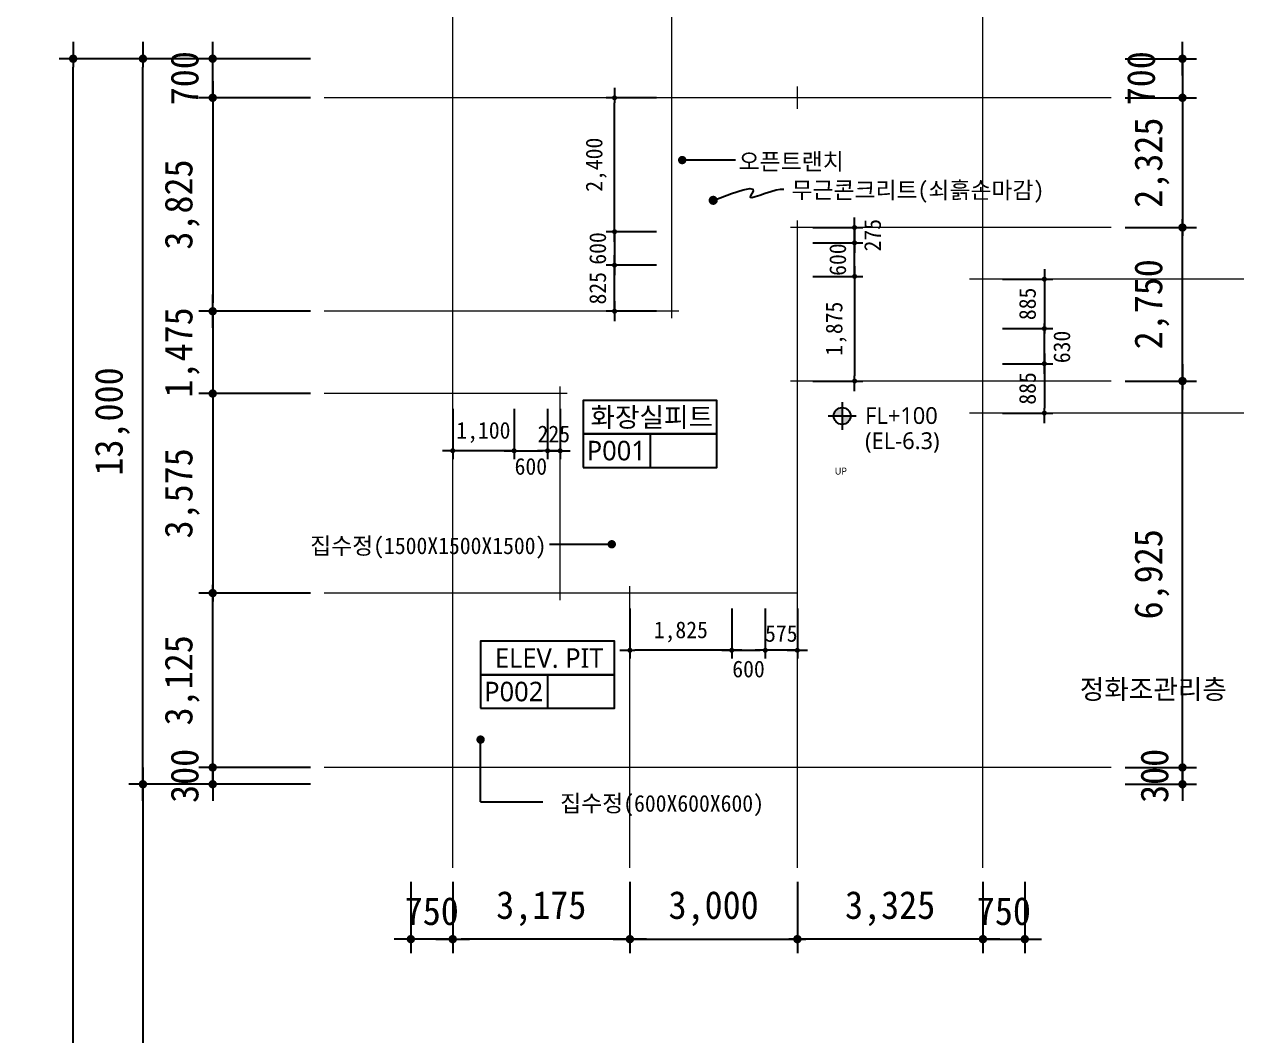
# Model space of a CAD drawing. Header units: inches. Extents: x 3675 to 732988, y -33059 to 70575.
# Drawn here: x 110987 to 132710, y 38781 to 56905 of the extents above; entities that cross this region are included whole.
import ezdxf
from ezdxf.enums import TextEntityAlignment as Align

# ---------------------------------------------------------------- set-up
doc = ezdxf.new("R2010")
doc.units = ezdxf.units.IN
doc.header["$MEASUREMENT"] = 0
doc.linetypes.add('CEN', pattern=[62, 60, -1, 0, -1])
doc.layers.get('0').update_dxf_attribs({"linetype": 'CONTINUOUS'})
for name, color, linetype, lineweight in [('A-AXIS-LINE', 1, 'CEN', 15), ('A-DIMS', 7, 'CONTINUOUS', 25), ('A-MKXS-LEAD', 7, 'CONTINUOUS', 25), ('A-MKXS-TEXT1', 3, 'CONTINUOUS', 25), ('A-MKXX-NAME', 3, 'CONTINUOUS', 25), ('A-MKXX-SYMB', 7, 'CONTINUOUS', 25), ('A-XXXX-SYMB', 7, 'CONTINUOUS', 25), ('A-XXXX-TXT2', 3, 'CONTINUOUS', 25)]:
    doc.layers.add(name, color=color, linetype=linetype, lineweight=lineweight)
doc.styles.add('HY울릉도L', font='H2GTRE.TTF')
doc.styles.add('돋움체', font='')
doc.styles.add('맑은고딕', font='malgun.ttf')
doc.styles.get('돋움체').set_extended_font_data('DotumChe')
doc.dimstyles.new('CDIM', dxfattribs={"dimtxt": 2, "dimasz": 0.6, "dimexe": 1, "dimexo": 1, "dimgap": 1, "dimtad": 1, "dimdec": 0, "dimrnd": 0.5, "dimzin": 0, "dimdsep": 32, "dimlunit": 6, "dimtxsty": 'HY울릉도L', "dimblk1": '_CIDOT', "dimblk2": '_CIDOT', "dimsah": 1, "dimcen": 4.5, "dimclrd": 2, "dimclre": 2, "dimclrt": 7, "dimadec": 0, "dimazin": 0, "dimtfac": 1, "dimtdec": 0, "dimtix": 1, "dimtmove": 2, "dimatfit": 1, "dimldrblk": '_CIDOT', "dimfxl": 1, "dimtolj": 1, "dimtzin": 0, "dimlwd": -1, "dimarcsym": 0})

# ---------------------------------------------------------------- blocks, each defined once
blk = doc.blocks.new('_CIDOT')
at = {"color": 0, "linetype": 'ByBlock'}
blk.add_line((2, 0), (-1, 0), dxfattribs=at)
at = {"color": 0, "linetype": 'ByBlock', "const_width": 0.5}
blk.add_lwpolyline([(-0.25, 0, 1), (0.25, 0, 1)], format="xyb", close=True, dxfattribs=at)
blk = doc.blocks.new('*D138')
at = {"layer": 'A-DIMS', "transparency": 16777216}
for p, q in [((114363, 51913), (114363, 52063)), ((114363, 51763), (114363, 50288)), ((114363, 50138), (114363, 49988))]:
    blk.add_line(p, q, dxfattribs=at)
at = {"layer": 'A-DIMS', "lineweight": -2, "transparency": 16777216}
for p, q in [((116113, 51763), (114113, 51763)), ((116113, 50288), (114113, 50288))]:
    blk.add_line(p, q, dxfattribs=at)
at = {"layer": 'A-DIMS', "transparency": 16777216, "xscale": 150, "yscale": 150, "zscale": 150}
for p, rotation in [((114363, 51763), 270), ((114363, 50288), 90)]:
    blk.add_blockref('_CIDOT', p, dxfattribs=dict(at, rotation=rotation))
at = {"layer": 'A-DIMS', "color": 3, "transparency": 16777216, "insert": (113815, 51025), "char_height": 500, "attachment_point": 5, "rotation": 90, "style": '돋움체'}
blk.add_mtext('\\A1;1,475', dxfattribs=at)
blk = doc.blocks.new('*D139')
at = {"layer": 'A-DIMS', "lineweight": -2, "transparency": 16777216}
for p, q in [((116113, 55588), (114113, 55588)), ((116113, 51763), (114113, 51763))]:
    blk.add_line(p, q, dxfattribs=at)
at = {"layer": 'A-DIMS', "transparency": 16777216}
blk.add_line((114363, 55438), (114363, 51913), dxfattribs=at)
at = {"layer": 'A-DIMS', "transparency": 16777216, "xscale": 150, "yscale": 150, "zscale": 150}
for p, rotation in [((114363, 55588), 90), ((114363, 51763), 270)]:
    blk.add_blockref('_CIDOT', p, dxfattribs=dict(at, rotation=rotation))
at = {"layer": 'A-DIMS', "color": 3, "transparency": 16777216, "insert": (113815, 53675), "char_height": 500, "attachment_point": 5, "rotation": 90, "style": '돋움체'}
blk.add_mtext('\\A1;3,825', dxfattribs=at)
blk = doc.blocks.new('*D140')
at = {"layer": 'A-DIMS', "transparency": 16777216}
for p, q in [((114363, 56438), (114363, 56588)), ((114363, 55588), (114363, 56288)), ((114363, 55438), (114363, 55288))]:
    blk.add_line(p, q, dxfattribs=at)
at = {"layer": 'A-DIMS', "lineweight": -2, "transparency": 16777216}
for p, q in [((116113, 56288), (114113, 56288)), ((116113, 55588), (114113, 55588))]:
    blk.add_line(p, q, dxfattribs=at)
at = {"layer": 'A-DIMS', "transparency": 16777216, "xscale": 150, "yscale": 150, "zscale": 150}
for p, rotation in [((114363, 56288), 270), ((114363, 55588), 90)]:
    blk.add_blockref('_CIDOT', p, dxfattribs=dict(at, rotation=rotation))
at = {"layer": 'A-DIMS', "color": 3, "transparency": 16777216, "insert": (113862, 55938), "char_height": 500, "attachment_point": 5, "rotation": 90, "style": '돋움체'}
blk.add_mtext('\\A1;700', dxfattribs=at)
blk = doc.blocks.new('*D141')
at = {"layer": 'A-DIMS', "lineweight": -2, "transparency": 16777216}
for p, q in [((116113, 50288), (114113, 50288)), ((116113, 46713), (114113, 46713))]:
    blk.add_line(p, q, dxfattribs=at)
at = {"layer": 'A-DIMS', "transparency": 16777216}
blk.add_line((114363, 50138), (114363, 46863), dxfattribs=at)
at = {"layer": 'A-DIMS', "transparency": 16777216, "xscale": 150, "yscale": 150, "zscale": 150}
for p, rotation in [((114363, 50288), 90), ((114363, 46713), 270)]:
    blk.add_blockref('_CIDOT', p, dxfattribs=dict(at, rotation=rotation))
at = {"layer": 'A-DIMS', "color": 3, "transparency": 16777216, "insert": (113815, 48500), "char_height": 500, "attachment_point": 5, "rotation": 90, "style": '돋움체'}
blk.add_mtext('\\A1;3,575', dxfattribs=at)
blk = doc.blocks.new('*D142')
at = {"layer": 'A-DIMS', "transparency": 16777216}
for p, q in [((114363, 43738), (114363, 43888)), ((114363, 43288), (114363, 43588)), ((114363, 43138), (114363, 42988))]:
    blk.add_line(p, q, dxfattribs=at)
at = {"layer": 'A-DIMS', "lineweight": -2, "transparency": 16777216}
for p, q in [((116113, 43588), (114113, 43588)), ((116113, 43288), (114113, 43288))]:
    blk.add_line(p, q, dxfattribs=at)
at = {"layer": 'A-DIMS', "transparency": 16777216, "xscale": 150, "yscale": 150, "zscale": 150}
for p, rotation in [((114363, 43588), 270), ((114363, 43288), 90)]:
    blk.add_blockref('_CIDOT', p, dxfattribs=dict(at, rotation=rotation))
at = {"layer": 'A-DIMS', "color": 3, "transparency": 16777216, "insert": (113862, 43438), "char_height": 500, "attachment_point": 5, "rotation": 90, "style": '돋움체'}
blk.add_mtext('\\A1;300', dxfattribs=at)
blk = doc.blocks.new('*D143')
at = {"layer": 'A-DIMS', "lineweight": -2, "transparency": 16777216}
for p, q in [((116113, 46713), (114113, 46713)), ((116113, 43588), (114113, 43588))]:
    blk.add_line(p, q, dxfattribs=at)
at = {"layer": 'A-DIMS', "transparency": 16777216}
blk.add_line((114363, 43738), (114363, 46563), dxfattribs=at)
at = {"layer": 'A-DIMS', "transparency": 16777216, "xscale": 150, "yscale": 150, "zscale": 150}
for p, rotation in [((114363, 46713), 90), ((114363, 43588), 270)]:
    blk.add_blockref('_CIDOT', p, dxfattribs=dict(at, rotation=rotation))
at = {"layer": 'A-DIMS', "color": 3, "transparency": 16777216, "insert": (113815, 45150), "char_height": 500, "attachment_point": 5, "rotation": 90, "style": '돋움체'}
blk.add_mtext('\\A1;3,125', dxfattribs=at)
blk = doc.blocks.new('*D144')
at = {"layer": 'A-DIMS', "lineweight": -2, "transparency": 16777216}
for p, q in [((118663, 41538), (118663, 40262)), ((121838, 41538), (121838, 40262))]:
    blk.add_line(p, q, dxfattribs=at)
at = {"layer": 'A-DIMS', "transparency": 16777216}
blk.add_line((121688, 40512), (118813, 40512), dxfattribs=at)
at = {"layer": 'A-DIMS', "transparency": 16777216, "xscale": 150, "yscale": 150, "zscale": 150, "rotation": 180}
blk.add_blockref('_CIDOT', (118663, 40512), dxfattribs=at)
at = {"layer": 'A-DIMS', "transparency": 16777216, "xscale": 150, "yscale": 150, "zscale": 150}
blk.add_blockref('_CIDOT', (121838, 40512), dxfattribs=at)
at = {"layer": 'A-DIMS', "color": 3, "transparency": 16777216, "insert": (120250, 41060), "char_height": 500, "attachment_point": 5, "style": '돋움체'}
blk.add_mtext('\\A1;3,175', dxfattribs=at)
blk = doc.blocks.new('*D145')
at = {"layer": 'A-DIMS', "lineweight": -2, "transparency": 16777216}
for p, q in [((124838, 41538), (124838, 40262)), ((128163, 41538), (128163, 40262))]:
    blk.add_line(p, q, dxfattribs=at)
at = {"layer": 'A-DIMS', "transparency": 16777216}
blk.add_line((128013, 40512), (124988, 40512), dxfattribs=at)
at = {"layer": 'A-DIMS', "transparency": 16777216, "xscale": 150, "yscale": 150, "zscale": 150, "rotation": 180}
blk.add_blockref('_CIDOT', (124838, 40512), dxfattribs=at)
at = {"layer": 'A-DIMS', "transparency": 16777216, "xscale": 150, "yscale": 150, "zscale": 150}
blk.add_blockref('_CIDOT', (128163, 40512), dxfattribs=at)
at = {"layer": 'A-DIMS', "color": 3, "transparency": 16777216, "insert": (126500, 41060), "char_height": 500, "attachment_point": 5, "style": '돋움체'}
blk.add_mtext('\\A1;3,325', dxfattribs=at)
blk = doc.blocks.new('*D146')
at = {"layer": 'A-DIMS', "lineweight": -2, "transparency": 16777216}
for p, q in [((128163, 41538), (128163, 40262)), ((128913, 41538), (128913, 40262))]:
    blk.add_line(p, q, dxfattribs=at)
at = {"layer": 'A-DIMS', "transparency": 16777216}
for p, q in [((128013, 40512), (127863, 40512)), ((128163, 40512), (128913, 40512)), ((129063, 40512), (129213, 40512))]:
    blk.add_line(p, q, dxfattribs=at)
at = {"layer": 'A-DIMS', "transparency": 16777216, "xscale": 150, "yscale": 150, "zscale": 150}
blk.add_blockref('_CIDOT', (128163, 40512), dxfattribs=at)
at = {"layer": 'A-DIMS', "transparency": 16777216, "xscale": 150, "yscale": 150, "zscale": 150, "rotation": 180}
blk.add_blockref('_CIDOT', (128913, 40512), dxfattribs=at)
at = {"layer": 'A-DIMS', "color": 3, "transparency": 16777216, "insert": (128538, 41012), "char_height": 500, "attachment_point": 5, "style": '돋움체'}
blk.add_mtext('\\A1;750', dxfattribs=at)
blk = doc.blocks.new('*D147')
at = {"layer": 'A-DIMS', "lineweight": -2, "transparency": 16777216}
for p, q in [((117913, 41538), (117913, 40262)), ((118663, 41538), (118663, 40262))]:
    blk.add_line(p, q, dxfattribs=at)
at = {"layer": 'A-DIMS', "transparency": 16777216}
for p, q in [((117763, 40512), (117613, 40512)), ((118663, 40512), (117913, 40512)), ((118813, 40512), (118963, 40512))]:
    blk.add_line(p, q, dxfattribs=at)
at = {"layer": 'A-DIMS', "transparency": 16777216, "xscale": 150, "yscale": 150, "zscale": 150}
blk.add_blockref('_CIDOT', (117913, 40512), dxfattribs=at)
at = {"layer": 'A-DIMS', "transparency": 16777216, "xscale": 150, "yscale": 150, "zscale": 150, "rotation": 180}
blk.add_blockref('_CIDOT', (118663, 40512), dxfattribs=at)
at = {"layer": 'A-DIMS', "color": 3, "transparency": 16777216, "insert": (118288, 41012), "char_height": 500, "attachment_point": 5, "style": '돋움체'}
blk.add_mtext('\\A1;750', dxfattribs=at)
blk = doc.blocks.new('*D148')
at = {"layer": 'A-DIMS', "lineweight": -2, "transparency": 16777216}
for p, q in [((121838, 41538), (121838, 40262)), ((124838, 41538), (124838, 40262))]:
    blk.add_line(p, q, dxfattribs=at)
at = {"layer": 'A-DIMS', "transparency": 16777216}
blk.add_line((121988, 40512), (124688, 40512), dxfattribs=at)
at = {"layer": 'A-DIMS', "transparency": 16777216, "xscale": 150, "yscale": 150, "zscale": 150, "rotation": 180}
blk.add_blockref('_CIDOT', (121838, 40512), dxfattribs=at)
at = {"layer": 'A-DIMS', "transparency": 16777216, "xscale": 150, "yscale": 150, "zscale": 150}
blk.add_blockref('_CIDOT', (124838, 40512), dxfattribs=at)
at = {"layer": 'A-DIMS', "color": 3, "transparency": 16777216, "insert": (123338, 41060), "char_height": 500, "attachment_point": 5, "style": '돋움체'}
blk.add_mtext('\\A1;3,000', dxfattribs=at)
blk = doc.blocks.new('*D149')
at = {"layer": 'A-DIMS', "lineweight": -2, "transparency": 16777216}
for p, q in [((130713, 55588), (131988, 55588)), ((130713, 53263), (131988, 53263))]:
    blk.add_line(p, q, dxfattribs=at)
at = {"layer": 'A-DIMS', "transparency": 16777216}
blk.add_line((131738, 55438), (131738, 53413), dxfattribs=at)
at = {"layer": 'A-DIMS', "transparency": 16777216, "xscale": 150, "yscale": 150, "zscale": 150}
for p, rotation in [((131738, 55588), 90), ((131738, 53263), 270)]:
    blk.add_blockref('_CIDOT', p, dxfattribs=dict(at, rotation=rotation))
at = {"layer": 'A-DIMS', "color": 3, "transparency": 16777216, "insert": (131190, 54425), "char_height": 500, "attachment_point": 5, "rotation": 90, "style": '돋움체'}
blk.add_mtext('\\A1;2,325', dxfattribs=at)
blk = doc.blocks.new('*D150')
at = {"layer": 'A-DIMS', "transparency": 16777216}
for p, q in [((131738, 56438), (131738, 56588)), ((131738, 56288), (131738, 55588)), ((131738, 55438), (131738, 55288))]:
    blk.add_line(p, q, dxfattribs=at)
at = {"layer": 'A-DIMS', "lineweight": -2, "transparency": 16777216}
for p, q in [((130713, 56288), (131988, 56288)), ((130713, 55588), (131988, 55588))]:
    blk.add_line(p, q, dxfattribs=at)
at = {"layer": 'A-DIMS', "transparency": 16777216, "xscale": 150, "yscale": 150, "zscale": 150}
for p, rotation in [((131738, 56288), 270), ((131738, 55588), 90)]:
    blk.add_blockref('_CIDOT', p, dxfattribs=dict(at, rotation=rotation))
at = {"layer": 'A-DIMS', "color": 3, "transparency": 16777216, "insert": (130998, 55938), "char_height": 500, "attachment_point": 5, "rotation": 90, "style": '돋움체'}
blk.add_mtext('\\A1;700', dxfattribs=at)
blk = doc.blocks.new('*D151')
at = {"layer": 'A-DIMS', "lineweight": -2, "transparency": 16777216}
for p, q in [((130713, 50513), (131988, 50513)), ((130713, 43588), (131988, 43588))]:
    blk.add_line(p, q, dxfattribs=at)
at = {"layer": 'A-DIMS', "transparency": 16777216}
blk.add_line((131738, 43738), (131738, 50363), dxfattribs=at)
at = {"layer": 'A-DIMS', "transparency": 16777216, "xscale": 150, "yscale": 150, "zscale": 150}
for p, rotation in [((131738, 50513), 90), ((131738, 43588), 270)]:
    blk.add_blockref('_CIDOT', p, dxfattribs=dict(at, rotation=rotation))
at = {"layer": 'A-DIMS', "color": 3, "transparency": 16777216, "insert": (131190, 47050), "char_height": 500, "attachment_point": 5, "rotation": 90, "style": '돋움체'}
blk.add_mtext('\\A1;6,925', dxfattribs=at)
blk = doc.blocks.new('*D152')
at = {"layer": 'A-DIMS', "transparency": 16777216}
for p, q in [((131738, 43738), (131738, 43888)), ((131738, 43588), (131738, 43288)), ((131738, 43138), (131738, 42988))]:
    blk.add_line(p, q, dxfattribs=at)
at = {"layer": 'A-DIMS', "lineweight": -2, "transparency": 16777216}
for p, q in [((130713, 43588), (131988, 43588)), ((130713, 43288), (131988, 43288))]:
    blk.add_line(p, q, dxfattribs=at)
at = {"layer": 'A-DIMS', "transparency": 16777216, "xscale": 150, "yscale": 150, "zscale": 150}
for p, rotation in [((131738, 43588), 270), ((131738, 43288), 90)]:
    blk.add_blockref('_CIDOT', p, dxfattribs=dict(at, rotation=rotation))
at = {"layer": 'A-DIMS', "color": 3, "transparency": 16777216, "insert": (131238, 43438), "char_height": 500, "attachment_point": 5, "rotation": 90, "style": '돋움체'}
blk.add_mtext('\\A1;300', dxfattribs=at)
blk = doc.blocks.new('*D153')
at = {"layer": 'A-DIMS', "lineweight": -2, "transparency": 16777216}
for p, q in [((130713, 53263), (131988, 53263)), ((130713, 50513), (131988, 50513))]:
    blk.add_line(p, q, dxfattribs=at)
at = {"layer": 'A-DIMS', "transparency": 16777216}
blk.add_line((131738, 50663), (131738, 53113), dxfattribs=at)
at = {"layer": 'A-DIMS', "transparency": 16777216, "xscale": 150, "yscale": 150, "zscale": 150}
for p, rotation in [((131738, 53263), 90), ((131738, 50513), 270)]:
    blk.add_blockref('_CIDOT', p, dxfattribs=dict(at, rotation=rotation))
at = {"layer": 'A-DIMS', "color": 3, "transparency": 16777216, "insert": (131190, 51888), "char_height": 500, "attachment_point": 5, "rotation": 90, "style": '돋움체'}
blk.add_mtext('\\A1;2,750', dxfattribs=at)
blk = doc.blocks.new('*D158')
at = {"layer": 'A-DIMS', "lineweight": -2, "transparency": 16777216}
for p, q in [((116113, 43288), (112863, 43288)), ((116113, 27288), (112863, 27288))]:
    blk.add_line(p, q, dxfattribs=at)
at = {"layer": 'A-DIMS', "transparency": 16777216}
blk.add_line((113113, 43138), (113113, 27438), dxfattribs=at)
at = {"layer": 'A-DIMS', "transparency": 16777216, "xscale": 150, "yscale": 150, "zscale": 150}
for p, rotation in [((113113, 43288), 90), ((113113, 27288), 270)]:
    blk.add_blockref('_CIDOT', p, dxfattribs=dict(at, rotation=rotation))
at = {"layer": 'A-DIMS', "color": 3, "transparency": 16777216, "insert": (112565, 35288), "char_height": 500, "attachment_point": 5, "rotation": 90, "style": '돋움체'}
blk.add_mtext('\\A1;16,000', dxfattribs=at)
blk = doc.blocks.new('*D159')
at = {"layer": 'A-DIMS', "lineweight": -2, "transparency": 16777216}
for p, q in [((116113, 56288), (112863, 56288)), ((116113, 43288), (112863, 43288))]:
    blk.add_line(p, q, dxfattribs=at)
at = {"layer": 'A-DIMS', "transparency": 16777216}
blk.add_line((113113, 43438), (113113, 56138), dxfattribs=at)
at = {"layer": 'A-DIMS', "transparency": 16777216, "xscale": 150, "yscale": 150, "zscale": 150}
for p, rotation in [((113113, 56288), 90), ((113113, 43288), 270)]:
    blk.add_blockref('_CIDOT', p, dxfattribs=dict(at, rotation=rotation))
at = {"layer": 'A-DIMS', "color": 3, "transparency": 16777216, "insert": (112565, 49788), "char_height": 500, "attachment_point": 5, "rotation": 90, "style": '돋움체'}
blk.add_mtext('\\A1;13,000', dxfattribs=at)
blk = doc.blocks.new('*D161')
at = {"layer": 'A-DIMS', "lineweight": -2, "transparency": 16777216}
for p, q in [((116113, 56288), (111613, 56288)), ((116113, 14288), (111613, 14288))]:
    blk.add_line(p, q, dxfattribs=at)
at = {"layer": 'A-DIMS', "transparency": 16777216}
blk.add_line((111863, 14438), (111863, 56138), dxfattribs=at)
at = {"layer": 'A-DIMS', "transparency": 16777216, "xscale": 150, "yscale": 150, "zscale": 150}
for p, rotation in [((111863, 56288), 90), ((111863, 14288), 270)]:
    blk.add_blockref('_CIDOT', p, dxfattribs=dict(at, rotation=rotation))
at = {"layer": 'A-DIMS', "color": 3, "transparency": 16777216, "insert": (111315, 35288), "char_height": 500, "attachment_point": 5, "rotation": 90, "style": '돋움체'}
blk.add_mtext('\\A1;42,000', dxfattribs=at)
blk = doc.blocks.new('*D573')
at = {"layer": 'A-DIMS', "transparency": 16777216}
for p, q in [((121563, 53278), (121563, 53368)), ((121563, 53188), (121563, 52588)), ((121563, 52498), (121563, 52408))]:
    blk.add_line(p, q, dxfattribs=at)
at = {"layer": 'A-DIMS', "lineweight": -2, "transparency": 16777216}
for p, q in [((122313, 53188), (121413, 53188)), ((122313, 52588), (121413, 52588))]:
    blk.add_line(p, q, dxfattribs=at)
at = {"layer": 'A-DIMS', "transparency": 16777216, "xscale": 90, "yscale": 90, "zscale": 90}
for p, rotation in [((121563, 53188), 270), ((121563, 52588), 90)]:
    blk.add_blockref('_CIDOT', p, dxfattribs=dict(at, rotation=rotation))
at = {"layer": 'A-DIMS', "color": 3, "transparency": 16777216, "insert": (121262, 52888), "char_height": 300, "attachment_point": 5, "rotation": 90, "style": '돋움체'}
blk.add_mtext('\\A1;600', dxfattribs=at)
blk = doc.blocks.new('*D574')
at = {"layer": 'A-DIMS', "lineweight": -2, "transparency": 16777216}
for p, q in [((122313, 55588), (121413, 55588)), ((122313, 53188), (121413, 53188))]:
    blk.add_line(p, q, dxfattribs=at)
at = {"layer": 'A-DIMS', "transparency": 16777216}
blk.add_line((121563, 53278), (121563, 55498), dxfattribs=at)
at = {"layer": 'A-DIMS', "transparency": 16777216, "xscale": 90, "yscale": 90, "zscale": 90}
for p, rotation in [((121563, 55588), 90), ((121563, 53188), 270)]:
    blk.add_blockref('_CIDOT', p, dxfattribs=dict(at, rotation=rotation))
at = {"layer": 'A-DIMS', "color": 3, "transparency": 16777216, "insert": (121234, 54388), "char_height": 300, "attachment_point": 5, "rotation": 90, "style": '돋움체'}
blk.add_mtext('\\A1;2,400', dxfattribs=at)
blk = doc.blocks.new('*D575')
at = {"layer": 'A-DIMS', "lineweight": -2, "transparency": 16777216}
for p, q in [((122313, 52588), (121413, 52588)), ((122313, 51763), (121413, 51763))]:
    blk.add_line(p, q, dxfattribs=at)
at = {"layer": 'A-DIMS', "transparency": 16777216}
for p, q in [((121563, 52678), (121563, 52768)), ((121563, 51763), (121563, 52588)), ((121563, 51673), (121563, 51583))]:
    blk.add_line(p, q, dxfattribs=at)
at = {"layer": 'A-DIMS', "transparency": 16777216, "xscale": 90, "yscale": 90, "zscale": 90}
for p, rotation in [((121563, 52588), 270), ((121563, 51763), 90)]:
    blk.add_blockref('_CIDOT', p, dxfattribs=dict(at, rotation=rotation))
at = {"layer": 'A-DIMS', "color": 3, "transparency": 16777216, "insert": (121262, 52175), "char_height": 300, "attachment_point": 5, "rotation": 90, "style": '돋움체'}
blk.add_mtext('\\A1;825', dxfattribs=at)
blk = doc.blocks.new('*D576')
at = {"layer": 'A-DIMS', "lineweight": -2, "transparency": 16777216}
for p, q in [((123663, 46438), (123663, 45538)), ((124263, 46438), (124263, 45538))]:
    blk.add_line(p, q, dxfattribs=at)
at = {"layer": 'A-DIMS', "transparency": 16777216}
blk.add_line((123753, 45688), (124173, 45688), dxfattribs=at)
at = {"layer": 'A-DIMS', "transparency": 16777216, "xscale": 90, "yscale": 90, "zscale": 90, "rotation": 180}
blk.add_blockref('_CIDOT', (123663, 45688), dxfattribs=at)
at = {"layer": 'A-DIMS', "transparency": 16777216, "xscale": 90, "yscale": 90, "zscale": 90}
blk.add_blockref('_CIDOT', (124263, 45688), dxfattribs=at)
at = {"layer": 'A-DIMS', "color": 3, "transparency": 16777216, "insert": (123963, 45351), "char_height": 300, "attachment_point": 5, "style": '돋움체'}
blk.add_mtext('\\A1;600', dxfattribs=at)
blk = doc.blocks.new('*D577')
at = {"layer": 'A-DIMS', "lineweight": -2, "transparency": 16777216}
for p, q in [((121838, 46438), (121838, 45538)), ((123663, 46438), (123663, 45538))]:
    blk.add_line(p, q, dxfattribs=at)
at = {"layer": 'A-DIMS', "transparency": 16777216}
blk.add_line((123573, 45688), (121928, 45688), dxfattribs=at)
at = {"layer": 'A-DIMS', "transparency": 16777216, "xscale": 90, "yscale": 90, "zscale": 90, "rotation": 180}
blk.add_blockref('_CIDOT', (121838, 45688), dxfattribs=at)
at = {"layer": 'A-DIMS', "transparency": 16777216, "xscale": 90, "yscale": 90, "zscale": 90}
blk.add_blockref('_CIDOT', (123663, 45688), dxfattribs=at)
at = {"layer": 'A-DIMS', "color": 3, "transparency": 16777216, "insert": (122750, 46016), "char_height": 300, "attachment_point": 5, "style": '돋움체'}
blk.add_mtext('\\A1;1,825', dxfattribs=at)
blk = doc.blocks.new('*D578')
at = {"layer": 'A-DIMS', "lineweight": -2, "transparency": 16777216}
for p, q in [((124263, 46438), (124263, 45538)), ((124838, 46438), (124838, 45538))]:
    blk.add_line(p, q, dxfattribs=at)
at = {"layer": 'A-DIMS', "transparency": 16777216}
for p, q in [((124173, 45688), (124083, 45688)), ((124838, 45688), (124263, 45688)), ((124928, 45688), (125018, 45688))]:
    blk.add_line(p, q, dxfattribs=at)
at = {"layer": 'A-DIMS', "transparency": 16777216, "xscale": 90, "yscale": 90, "zscale": 90}
blk.add_blockref('_CIDOT', (124263, 45688), dxfattribs=at)
at = {"layer": 'A-DIMS', "transparency": 16777216, "xscale": 90, "yscale": 90, "zscale": 90, "rotation": 180}
blk.add_blockref('_CIDOT', (124838, 45688), dxfattribs=at)
at = {"layer": 'A-DIMS', "color": 3, "transparency": 16777216, "insert": (124550, 45988), "char_height": 300, "attachment_point": 5, "style": '돋움체'}
blk.add_mtext('\\A1;575', dxfattribs=at)
blk = doc.blocks.new('*D579')
at = {"layer": 'A-DIMS', "lineweight": -2, "transparency": 16777216}
for p, q in [((119763, 50013), (119763, 49113)), ((120363, 50013), (120363, 49113))]:
    blk.add_line(p, q, dxfattribs=at)
at = {"layer": 'A-DIMS', "transparency": 16777216}
blk.add_line((119853, 49263), (120273, 49263), dxfattribs=at)
at = {"layer": 'A-DIMS', "transparency": 16777216, "xscale": 90, "yscale": 90, "zscale": 90, "rotation": 180}
blk.add_blockref('_CIDOT', (119763, 49263), dxfattribs=at)
at = {"layer": 'A-DIMS', "transparency": 16777216, "xscale": 90, "yscale": 90, "zscale": 90}
blk.add_blockref('_CIDOT', (120363, 49263), dxfattribs=at)
at = {"layer": 'A-DIMS', "color": 3, "transparency": 16777216, "insert": (120063, 48981), "char_height": 300, "attachment_point": 5, "style": '돋움체'}
blk.add_mtext('\\A1;600', dxfattribs=at)
blk = doc.blocks.new('*D580')
at = {"layer": 'A-DIMS', "lineweight": -2, "transparency": 16777216}
for p, q in [((118663, 50013), (118663, 49113)), ((119763, 50013), (119763, 49113))]:
    blk.add_line(p, q, dxfattribs=at)
at = {"layer": 'A-DIMS', "transparency": 16777216}
for p, q in [((118573, 49263), (118483, 49263)), ((119763, 49263), (118663, 49263)), ((119853, 49263), (119943, 49263))]:
    blk.add_line(p, q, dxfattribs=at)
at = {"layer": 'A-DIMS', "transparency": 16777216, "xscale": 90, "yscale": 90, "zscale": 90}
blk.add_blockref('_CIDOT', (118663, 49263), dxfattribs=at)
at = {"layer": 'A-DIMS', "transparency": 16777216, "xscale": 90, "yscale": 90, "zscale": 90, "rotation": 180}
blk.add_blockref('_CIDOT', (119763, 49263), dxfattribs=at)
at = {"layer": 'A-DIMS', "color": 3, "transparency": 16777216, "insert": (119213, 49591), "char_height": 300, "attachment_point": 5, "style": '돋움체'}
blk.add_mtext('\\A1;1,100', dxfattribs=at)
blk = doc.blocks.new('*D581')
at = {"layer": 'A-DIMS', "lineweight": -2, "transparency": 16777216}
for p, q in [((120363, 50013), (120363, 49113)), ((120588, 50013), (120588, 49113))]:
    blk.add_line(p, q, dxfattribs=at)
at = {"layer": 'A-DIMS', "transparency": 16777216}
for p, q in [((120273, 49263), (120183, 49263)), ((120588, 49263), (120363, 49263)), ((120678, 49263), (120768, 49263))]:
    blk.add_line(p, q, dxfattribs=at)
at = {"layer": 'A-DIMS', "transparency": 16777216, "xscale": 90, "yscale": 90, "zscale": 90}
blk.add_blockref('_CIDOT', (120363, 49263), dxfattribs=at)
at = {"layer": 'A-DIMS', "transparency": 16777216, "xscale": 90, "yscale": 90, "zscale": 90, "rotation": 180}
blk.add_blockref('_CIDOT', (120588, 49263), dxfattribs=at)
at = {"layer": 'A-DIMS', "color": 3, "transparency": 16777216, "insert": (120475, 49563), "char_height": 300, "attachment_point": 5, "style": '돋움체'}
blk.add_mtext('\\A1;225', dxfattribs=at)
blk = doc.blocks.new('*D582')
at = {"layer": 'A-DIMS', "transparency": 16777216}
for p, q in [((125863, 53078), (125863, 53168)), ((125863, 52388), (125863, 52988)), ((125863, 52298), (125863, 52208))]:
    blk.add_line(p, q, dxfattribs=at)
at = {"layer": 'A-DIMS', "lineweight": -2, "transparency": 16777216}
for p, q in [((125113, 52988), (126013, 52988)), ((125113, 52388), (126013, 52388))]:
    blk.add_line(p, q, dxfattribs=at)
at = {"layer": 'A-DIMS', "transparency": 16777216, "xscale": 90, "yscale": 90, "zscale": 90}
for p, rotation in [((125863, 52988), 270), ((125863, 52388), 90)]:
    blk.add_blockref('_CIDOT', p, dxfattribs=dict(at, rotation=rotation))
at = {"layer": 'A-DIMS', "color": 3, "transparency": 16777216, "insert": (125562, 52688), "char_height": 300, "attachment_point": 5, "rotation": 90, "style": '돋움체'}
blk.add_mtext('\\A1;600', dxfattribs=at)
blk = doc.blocks.new('*D583')
at = {"layer": 'A-DIMS', "lineweight": -2, "transparency": 16777216}
for p, q in [((125113, 52388), (126013, 52388)), ((125113, 50513), (126013, 50513))]:
    blk.add_line(p, q, dxfattribs=at)
at = {"layer": 'A-DIMS', "transparency": 16777216}
blk.add_line((125863, 52298), (125863, 50603), dxfattribs=at)
at = {"layer": 'A-DIMS', "transparency": 16777216, "xscale": 90, "yscale": 90, "zscale": 90}
for p, rotation in [((125863, 52388), 90), ((125863, 50513), 270)]:
    blk.add_blockref('_CIDOT', p, dxfattribs=dict(at, rotation=rotation))
at = {"layer": 'A-DIMS', "color": 3, "transparency": 16777216, "insert": (125534, 51450), "char_height": 300, "attachment_point": 5, "rotation": 90, "style": '돋움체'}
blk.add_mtext('\\A1;1,875', dxfattribs=at)
blk = doc.blocks.new('*D584')
at = {"layer": 'A-DIMS', "transparency": 16777216}
for p, q in [((125863, 53353), (125863, 53443)), ((125863, 53263), (125863, 52988)), ((125863, 52898), (125863, 52808))]:
    blk.add_line(p, q, dxfattribs=at)
at = {"layer": 'A-DIMS', "lineweight": -2, "transparency": 16777216}
for p, q in [((125113, 53263), (126013, 53263)), ((125113, 52988), (126013, 52988))]:
    blk.add_line(p, q, dxfattribs=at)
at = {"layer": 'A-DIMS', "transparency": 16777216, "xscale": 90, "yscale": 90, "zscale": 90}
for p, rotation in [((125863, 53263), 270), ((125863, 52988), 90)]:
    blk.add_blockref('_CIDOT', p, dxfattribs=dict(at, rotation=rotation))
at = {"layer": 'A-DIMS', "color": 3, "transparency": 16777216, "insert": (126187, 53125), "char_height": 300, "attachment_point": 5, "rotation": 90, "style": '돋움체'}
blk.add_mtext('\\A1;275', dxfattribs=at)
blk = doc.blocks.new('*D585')
at = {"layer": 'A-DIMS', "lineweight": -2, "transparency": 16777216}
for p, q in [((128513, 51453), (129413, 51453)), ((128513, 50823), (129413, 50823))]:
    blk.add_line(p, q, dxfattribs=at)
at = {"layer": 'A-DIMS', "transparency": 16777216}
blk.add_line((129263, 50913), (129263, 51363), dxfattribs=at)
at = {"layer": 'A-DIMS', "transparency": 16777216, "xscale": 90, "yscale": 90, "zscale": 90}
for p, rotation in [((129263, 51453), 90), ((129263, 50823), 270)]:
    blk.add_blockref('_CIDOT', p, dxfattribs=dict(at, rotation=rotation))
at = {"layer": 'A-DIMS', "color": 3, "transparency": 16777216, "insert": (129577, 51123), "char_height": 300, "attachment_point": 5, "rotation": 90, "style": '돋움체'}
blk.add_mtext('\\A1;630', dxfattribs=at)
blk = doc.blocks.new('*D586')
at = {"layer": 'A-DIMS', "lineweight": -2, "transparency": 16777216}
for p, q in [((128513, 50823), (129413, 50823)), ((128513, 49938), (129413, 49938))]:
    blk.add_line(p, q, dxfattribs=at)
at = {"layer": 'A-DIMS', "transparency": 16777216}
blk.add_line((129263, 50733), (129263, 50028), dxfattribs=at)
at = {"layer": 'A-DIMS', "transparency": 16777216, "xscale": 90, "yscale": 90, "zscale": 90}
for p, rotation in [((129263, 50823), 90), ((129263, 49938), 270)]:
    blk.add_blockref('_CIDOT', p, dxfattribs=dict(at, rotation=rotation))
at = {"layer": 'A-DIMS', "color": 3, "transparency": 16777216, "insert": (128962, 50380), "char_height": 300, "attachment_point": 5, "rotation": 90, "style": '돋움체'}
blk.add_mtext('\\A1;885', dxfattribs=at)
blk = doc.blocks.new('*D587')
at = {"layer": 'A-DIMS', "lineweight": -2, "transparency": 16777216}
for p, q in [((128513, 52338), (129413, 52338)), ((128513, 51453), (129413, 51453))]:
    blk.add_line(p, q, dxfattribs=at)
at = {"layer": 'A-DIMS', "transparency": 16777216}
blk.add_line((129263, 52248), (129263, 51543), dxfattribs=at)
at = {"layer": 'A-DIMS', "transparency": 16777216, "xscale": 90, "yscale": 90, "zscale": 90}
for p, rotation in [((129263, 52338), 90), ((129263, 51453), 270)]:
    blk.add_blockref('_CIDOT', p, dxfattribs=dict(at, rotation=rotation))
at = {"layer": 'A-DIMS', "color": 3, "transparency": 16777216, "insert": (128962, 51895), "char_height": 300, "attachment_point": 5, "rotation": 90, "style": '돋움체'}
blk.add_mtext('\\A1;885', dxfattribs=at)

msp = doc.modelspace()

# ---------------------------------------------------------------- hatches: boundary and pattern name
at = {"layer": 'A-XXXX-SYMB'}
h = msp.add_hatch(color=256, dxfattribs=at)
h.paths.add_polyline_path([(125640.8, 50036.6, 0.4142136), (125490.8, 49886.6), (125640.8, 49886.6)])
h.paths.add_polyline_path([(125790.8, 49886.6), (125640.8, 49886.6), (125640.8, 49736.6, 0.4142136)])

# ---------------------------------------------------------------- linework, layer by layer
for p, q in [((123730.8, 54471.5), (122775, 54471.5)), ((120396.9, 47587.5), (121512.5, 47587.5)), ((119162.5, 42971.9), (119162.5, 44087.5)), ((119162.5, 42971.9), (120278.1, 42971.9))]:
    msp.add_line(p, q)
at = {"layer": 'A-AXIS-LINE'}
for p, q in [((118662.5, 41787.5), (118662.5, 58887.5)), ((122587.5, 51637.5), (122587.5, 58887.5)), ((128162.5, 41787.5), (128162.5, 58887.5)), ((124837.5, 55387.5), (124837.5, 55787.5)), ((130462.5, 55587.5), (116362.5, 55587.5)), ((130462.5, 53262.5), (124712.5, 53262.5)), ((124837.5, 41787.5), (124837.5, 53387.5)), ((175912.5, 52337.5), (127922.4, 52337.5)), ((122712.5, 51762.5), (116362.5, 51762.5)), ((120587.5, 46587.5), (120587.5, 50412.5)), ((130462.5, 50512.5), (124712.5, 50512.5)), ((120712.5, 50287.5), (116362.5, 50287.5)), ((176112.5, 49937.5), (127922.4, 49937.5)), ((124837.5, 46712.5), (116362.5, 46712.5)), ((121837.5, 41787.5), (121837.5, 46837.5)), ((130462.5, 43587.5), (116362.5, 43587.5))]:
    msp.add_line(p, q, dxfattribs=at)
at = {"layer": 'A-MKXS-LEAD'}
for points, const_width in [([(122737.5, 54471.5, -1), (122812.5, 54471.5, -1)], 75), ([(123288.8, 53754.5, 1), (123371.7, 53746.2, 1)], 80), ([(121475, 47587.5, -1), (121550, 47587.5, -1)], 75), ([(119162.5, 44050, -1), (119162.5, 44125, -1)], 75)]:
    msp.add_lwpolyline(points, format="xyb", close=True, dxfattribs=dict(at, const_width=const_width))
msp.add_lwpolyline([(123330.2, 53750.3), (123656.1, 53873.2), (123868.4, 53939.5), (123989.2, 53961), (124040.5, 53949.4), (124044.3, 53916.4), (124022.7, 53873.7), (123997.6, 53833.1), (123991.1, 53806.2), (124020, 53801.7), (124080.4, 53816.4), (124163.2, 53843.8), (124259.5, 53877.5), (124360.2, 53911.1), (124456.3, 53938.3), (124538.6, 53952.7), (124598.1, 53947.9)], dxfattribs=at)
at = {"layer": 'A-MKXX-SYMB'}
for p, q in [((122198.1, 49566.2), (122198.1, 48966.2)), ((120360, 45249.1), (120360, 44649.1))]:
    msp.add_line(p, q, dxfattribs=at)
for points in [[(120998.1, 49566.2), (123398.1, 49566.2), (123398.1, 50166.2), (120998.1, 50166.2)], [(120998.1, 48966.2), (123398.1, 48966.2), (123398.1, 49566.2), (120998.1, 49566.2)], [(119160, 45249.1), (121560, 45249.1), (121560, 45849.1), (119160, 45849.1)], [(119160, 44649.1), (121560, 44649.1), (121560, 45249.1), (119160, 45249.1)]]:
    msp.add_lwpolyline(points, close=True, dxfattribs=at)
at = {"layer": 'A-XXXX-SYMB'}
for p, q in [((125640.8, 50136.6), (125640.8, 49636.6)), ((125390.8, 49886.6), (125890.8, 49886.6))]:
    msp.add_line(p, q, dxfattribs=at)
msp.add_circle((125640.8, 49886.6), 150, dxfattribs=at)

# ---------------------------------------------------------------- texts
at = {"layer": 'A-MKXS-TEXT1', "style": '돋움체'}
for s, p in [('오픈트랜치', (123786.6, 54445.4)), ('무근콘크리트(쇠흙손마감)', (124732.6, 53934.9))]:
    msp.add_text(s, height=300, dxfattribs=at).set_placement(p, align=Align.MIDDLE_LEFT)
at = {"layer": 'A-MKXS-TEXT1', "style": '맑은고딕'}
msp.add_text('UP', height=125, dxfattribs=at).set_placement((125617.9, 48898.9, 0), align=Align.MIDDLE_CENTER)
at = {"layer": 'A-MKXS-TEXT1', "style": '돋움체'}
for s, p in [('집수정(1500X1500X1500)', (120341.1, 47561.3)), ('집수정(600X600X600)', (124239, 42945.7))]:
    msp.add_text(s, height=300, dxfattribs=at).set_placement(p, align=Align.MIDDLE_RIGHT)
at = {"layer": 'A-MKXX-NAME', "style": '맑은고딕'}
for s, p in [('화장실피트', (122229.2, 49866.2)), ('P001', (121594.3, 49266.2)), ('ELEV. PIT', (120391.1, 45549.1)), ('정화조관리층', (131215.5, 44990.6)), ('P002', (119756.1, 44949.1))]:
    msp.add_text(s, height=350, dxfattribs=at).set_placement(p, align=Align.MIDDLE_CENTER)
at = {"layer": 'A-XXXX-TXT2', "style": '맑은고딕'}
for s, p in [('FL+100', (126051.2, 49893.6)), ('(EL-6.3)', (126051.2, 49443.6))]:
    msp.add_text(s, height=300, dxfattribs=at).set_placement(p, align=Align.MIDDLE_LEFT)

# ---------------------------------------------------------------- dimensions: what is measured, and where the dimension line sits
at = {"layer": 'A-DIMS'}
for base, p1, p2, angle, override, picture, middle in [((111862.5, 56287.5), (116362.5, 14287.5), (116362.5, 56287.5), 90, {"dimscale": 250, "dimtxsty": '돋움체', "dimclrd": 256, "dimclre": 256, "dimclrt": 3}, '*D161', (111314.9, 35287.5)), ((113112.5, 56287.5), (116362.5, 43287.5), (116362.5, 56287.5), 90, {"dimscale": 250, "dimtxsty": '돋움체', "dimclrd": 256, "dimclre": 256, "dimclrt": 3}, '*D159', (112564.9, 49787.5)), ((114362.5, 56287.5), (116362.5, 55587.5), (116362.5, 56287.5), 90, {"dimscale": 250, "dimtxsty": '돋움체', "dimclrd": 256, "dimclre": 256, "dimclrt": 3}, '*D140', (113862.2, 55937.5)), ((114362.5, 51762.5), (116362.5, 55587.5), (116362.5, 51762.5), 270, {"dimscale": 250, "dimtxsty": '돋움체', "dimclrd": 256, "dimclre": 256, "dimclrt": 3}, '*D139', (113814.9, 53675)), ((131737.9, 53262.5), (130462.5, 55587.5), (130462.5, 53262.5), 270, {"dimscale": 250, "dimtxsty": '돋움체', "dimclrd": 256, "dimclre": 256, "dimclrt": 3}, '*D149', (131190.3, 54425)), ((121562.5, 55587.5), (122462.5, 53187.5), (122462.5, 55587.5), 90, {"dimscale": 150, "dimtxsty": '돋움체', "dimclrd": 256, "dimclre": 256, "dimclrt": 3}, '*D574', (121233.9, 54387.5)), ((131737.9, 53262.5), (130462.5, 50512.5), (130462.5, 53262.5), 90, {"dimscale": 250, "dimtxsty": '돋움체', "dimclrd": 256, "dimclre": 256, "dimclrt": 3}, '*D153', (131190.3, 51887.5)), ((121562.5, 52587.5), (122462.5, 53187.5), (122462.5, 52587.5), 270, {"dimscale": 150, "dimtxsty": '돋움체', "dimclrd": 256, "dimclre": 256, "dimclrt": 3}, '*D573', (121262.3, 52887.5)), ((125862.5, 52987.5), (124962.5, 52387.5), (124962.5, 52987.5), 90, {"dimscale": 150, "dimtxsty": '돋움체', "dimclrd": 256, "dimclre": 256, "dimclrt": 3}, '*D582', (125562.3, 52687.5)), ((121562.5, 52587.5), (122462.5, 51762.5), (122462.5, 52587.5), 90, {"dimscale": 150, "dimtxsty": '돋움체', "dimclrd": 256, "dimclre": 256, "dimclrt": 3}, '*D575', (121262.3, 52175)), ((125862.5, 50512.5), (124962.5, 52387.5), (124962.5, 50512.5), 270, {"dimscale": 150, "dimtxsty": '돋움체', "dimclrd": 256, "dimclre": 256, "dimclrt": 3}, '*D583', (125533.9, 51450)), ((129262.5, 51452.5), (128362.5, 52337.5), (128362.5, 51452.5), 270, {"dimscale": 150, "dimtxsty": '돋움체', "dimclrd": 256, "dimclre": 256, "dimclrt": 3}, '*D587', (128962.3, 51895)), ((114362.5, 50287.5), (116362.5, 51762.5), (116362.5, 50287.5), 270, {"dimscale": 250, "dimtxsty": '돋움체', "dimclrd": 256, "dimclre": 256, "dimclrt": 3}, '*D138', (113814.9, 51025)), ((129262.5, 49937.5), (128362.5, 50822.5), (128362.5, 49937.5), 270, {"dimscale": 150, "dimtxsty": '돋움체', "dimclrd": 256, "dimclre": 256, "dimclrt": 3}, '*D586', (128962.3, 50380)), ((131737.9, 50512.5), (130462.5, 43587.5), (130462.5, 50512.5), 90, {"dimscale": 250, "dimtxsty": '돋움체', "dimclrd": 256, "dimclre": 256, "dimclrt": 3}, '*D151', (131190.3, 47050)), ((114362.5, 46712.5), (116362.5, 50287.5), (116362.5, 46712.5), 270, {"dimscale": 250, "dimtxsty": '돋움체', "dimclrd": 256, "dimclre": 256, "dimclrt": 3}, '*D141', (113814.9, 48500)), ((118662.5, 49262.5), (119762.5, 50162.5), (118662.5, 50162.5), 180, {"dimscale": 150, "dimtxsty": '돋움체', "dimclrd": 256, "dimclre": 256, "dimclrt": 3}, '*D580', (119212.5, 49591.1)), ((120362.5, 49262.5), (120587.5, 50162.5), (120362.5, 50162.5), 180, {"dimscale": 150, "dimtxsty": '돋움체', "dimclrd": 256, "dimclre": 256, "dimclrt": 3}, '*D581', (120475, 49562.7)), ((114362.5, 46712.5), (116362.5, 43587.5), (116362.5, 46712.5), 90, {"dimscale": 250, "dimtxsty": '돋움체', "dimclrd": 256, "dimclre": 256, "dimclrt": 3}, '*D143', (113814.9, 45150)), ((121837.5, 45687.5), (123662.5, 46587.5), (121837.5, 46587.5), 180, {"dimscale": 150, "dimtxsty": '돋움체', "dimclrd": 256, "dimclre": 256, "dimclrt": 3}, '*D577', (122750, 46016.1)), ((124262.5, 45687.5), (124837.5, 46587.5), (124262.5, 46587.5), 180, {"dimscale": 150, "dimtxsty": '돋움체', "dimclrd": 256, "dimclre": 256, "dimclrt": 3}, '*D578', (124550, 45987.7)), ((114362.5, 43587.5), (116362.5, 43287.5), (116362.5, 43587.5), 90, {"dimscale": 250, "dimtxsty": '돋움체', "dimclrd": 256, "dimclre": 256, "dimclrt": 3}, '*D142', (113862.2, 43437.5)), ((131737.9, 43287.5), (130462.5, 43587.5), (130462.5, 43287.5), 270, {"dimscale": 250, "dimtxsty": '돋움체', "dimclrd": 256, "dimclre": 256, "dimclrt": 3}, '*D152', (131237.6, 43437.5)), ((113112.5, 27287.5), (116362.5, 43287.5), (116362.5, 27287.5), 270, {"dimscale": 250, "dimtxsty": '돋움체', "dimclrd": 256, "dimclre": 256, "dimclrt": 3}, '*D158', (112564.9, 35287.5)), ((117912.5, 40512.1), (118662.5, 41787.5), (117912.5, 41787.5), 180, {"dimscale": 250, "dimtxsty": '돋움체', "dimclrd": 256, "dimclre": 256, "dimclrt": 3}, '*D147', (118287.5, 41012.4)), ((118662.5, 40512.1), (121837.5, 41787.5), (118662.5, 41787.5), 180, {"dimscale": 250, "dimtxsty": '돋움체', "dimclrd": 256, "dimclre": 256, "dimclrt": 3}, '*D144', (120250, 41059.7)), ((124837.5, 40512.1), (128162.5, 41787.5), (124837.5, 41787.5), 180, {"dimscale": 250, "dimtxsty": '돋움체', "dimclrd": 256, "dimclre": 256, "dimclrt": 3}, '*D145', (126500, 41059.7))]:
    dim = msp.add_linear_dim(base=base, p1=p1, p2=p2, angle=angle, dimstyle='CDIM', override=override, dxfattribs=at)
    dim.commit()
    dim.dimension.update_dxf_attribs({"geometry": picture, "text_midpoint": middle})
for base, p1, p2, angle, override, picture, middle in [((131737.9, 55587.5), (130462.5, 56287.5), (130462.5, 55587.5), 270, {"dimscale": 250, "dimtxsty": '돋움체', "dimclrd": 256, "dimclre": 256, "dimclrt": 3}, '*D150', (130998.3, 55937.5)), ((125862.5, 52987.5), (124962.5, 53262.5), (124962.5, 52987.5), 270, {"dimscale": 150, "dimtxsty": '돋움체', "dimclrd": 256, "dimclre": 256, "dimclrt": 3}, '*D584', (126187.2, 53125)), ((129262.5, 51452.5), (128362.5, 50822.5), (128362.5, 51452.5), 90, {"dimscale": 150, "dimtxsty": '돋움체', "dimclrd": 256, "dimclre": 256, "dimclrt": 3}, '*D585', (129577.2, 51122.5))]:
    dim = msp.add_linear_dim(base=base, p1=p1, p2=p2, angle=angle, dimstyle='CDIM', override=override, dxfattribs=at)
    dim.commit()
    dim.dimension.update_dxf_attribs({"geometry": picture, "text_midpoint": middle, "dimtype": 160})
for base, p1, p2, picture, middle in [((120362.5, 49262.5), (119762.5, 50162.5), (120362.5, 50162.5), '*D579', (120062.5, 48980.5)), ((124262.5, 45687.5), (123662.5, 46587.5), (124262.5, 46587.5), '*D576', (123962.5, 45351.1))]:
    dim = msp.add_linear_dim(base=base, p1=p1, p2=p2, dimstyle='CDIM', override={"dimscale": 150, "dimtxsty": '돋움체', "dimclrd": 256, "dimclre": 256, "dimclrt": 3}, dxfattribs=at)
    dim.commit()
    dim.dimension.update_dxf_attribs({"geometry": picture, "text_midpoint": middle, "dimtype": 160})
for base, p1, p2, picture, middle in [((124837.5, 40512.1), (121837.5, 41787.5), (124837.5, 41787.5), '*D148', (123337.5, 41059.7)), ((128912.5, 40512.1), (128162.5, 41787.5), (128912.5, 41787.5), '*D146', (128537.5, 41012.4))]:
    dim = msp.add_linear_dim(base=base, p1=p1, p2=p2, dimstyle='CDIM', override={"dimscale": 250, "dimtxsty": '돋움체', "dimclrd": 256, "dimclre": 256, "dimclrt": 3}, dxfattribs=at)
    dim.commit()
    dim.dimension.update_dxf_attribs({"geometry": picture, "text_midpoint": middle})

doc.saveas('drawing.dxf')
